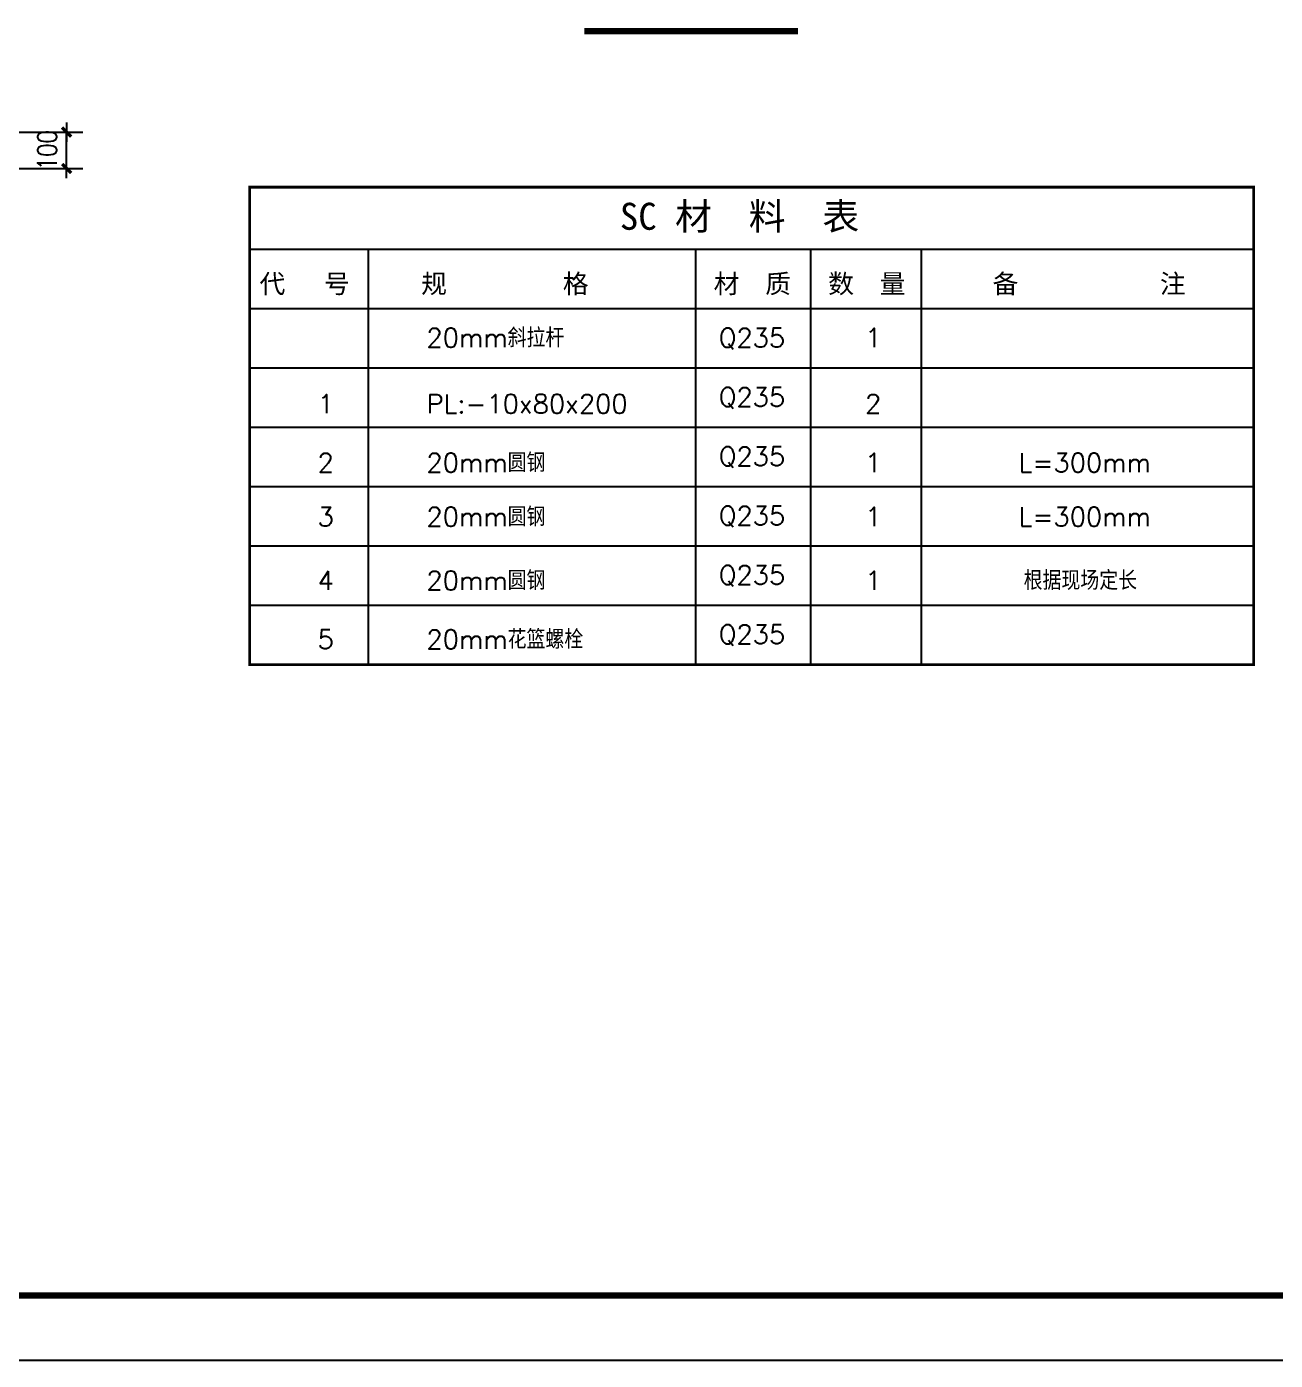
# Model space of a CAD drawing. Extents: x 31695611 to 39053694, y -59225 to 904195.
# Drawn here: x 39022392 to 39041639, y 774443 to 795006 of the extents above; entities that cross this region are included whole.
import ezdxf

# ---------------------------------------------------------------- set-up
doc = ezdxf.new("R2010")
doc.units = 0
doc.header["$LTSCALE"] = 1000
doc.header["$MEASUREMENT"] = 0
doc.layers.get('0').update_dxf_attribs({"linetype": 'CONTINUOUS'})
doc.layers.get('DEFPOINTS').update_dxf_attribs({"linetype": 'CONTINUOUS'})
for name, color, linetype in [('LAYER3', 6, 'CONTINUOUS'), ('LAYER4', 3, 'CONTINUOUS'), ('PUB_DIM', 3, 'CONTINUOUS'), ('PUB_TITLE', 4, 'CONTINUOUS'), ('RED', 1, 'CONTINUOUS'), ('标注', 4, 'CONTINUOUS')]:
    doc.layers.add(name, color=color, linetype=linetype)
doc.styles.add('DIM_FONT', font='SIMPLEX.shx', dxfattribs={"width": 0.8})
doc.styles.add('中文', font='', dxfattribs={"width": 0.8, "height": 1000})
doc.styles.add('中西', font='romans.shx', dxfattribs={"width": 0.8, "height": 350, "bigfont": 'hztxt.shx'})
doc.styles.get('中文').set_extended_font_data('SimSun')
doc.dimstyles.new('DIMN', dxfattribs={"dimtxt": 300, "dimasz": 1, "dimexe": 250, "dimexo": 300, "dimgap": 150, "dimtad": 1, "dimdec": 0, "dimzin": 0, "dimtxsty": 'DIM_FONT', "dimblk": '_DIMX', "dimcen": 0.09, "dimclrt": 7, "dimazin": 3, "dimtfac": 1, "dimtdec": 0, "dimtix": 1, "dimtmove": 0, "dimatfit": 3, "dimtolj": 1, "dimtzin": 0})

# ---------------------------------------------------------------- blocks, each defined once
blk = doc.blocks.new('_DIMX')
blk.add_line((-150, 0), (150, 0))
at = {"const_width": 50}
blk.add_lwpolyline([(-70, -70), (70, 70)], dxfattribs=at)
blk = doc.blocks.new('*D1148')
at = {"layer": 'DEFPOINTS', "color": 0}
for p in [(39021471, 793381), (39023008, 793381), (39021471, 792818)]:
    blk.add_point(p, dxfattribs=at)
at = {"layer": 'PUB_DIM', "color": 0}
for p, q in [((39021771, 793381), (39023258, 793381)), ((39023008, 793382), (39023008, 793383)), ((39023008, 792818), (39023008, 793381)), ((39021771, 792818), (39023258, 792818)), ((39023008, 792817), (39023008, 792816))]:
    blk.add_line(p, q, dxfattribs=at)
for p, rotation in [((39023008, 793381), 270), ((39023008, 792818), 90)]:
    blk.add_blockref('_DIMX', p, dxfattribs=dict(at, rotation=rotation))
at = {"layer": 'PUB_DIM', "color": 7, "insert": (39022708, 793100), "char_height": 300, "attachment_point": 5, "rotation": 90, "style": 'DIM_FONT'}
blk.add_mtext('\\A1;100', dxfattribs=at)

msp = doc.modelspace()

# ---------------------------------------------------------------- linework, layer by layer
at = {"layer": 'LAYER3', "linetype": 'CONTINUOUS'}
for p, q in [((39041305.5, 791568.6), (39025829.9, 791568.6)), ((39041305.5, 791568.6), (39025829.9, 791568.6)), ((39041305.5, 791568.6), (39025829.9, 791568.6)), ((39041305.5, 791568.6), (39025829.9, 791568.6)), ((39027658.4, 785168.6), (39027658.4, 791568.6)), ((39032705.1, 785168.6), (39032705.1, 791568.6)), ((39034478.7, 785168.6), (39034478.7, 791568.6)), ((39036185.4, 785168.6), (39036185.4, 791568.6)), ((39041305.5, 790654.4), (39025829.9, 790654.4)), ((39041305.5, 790654.4), (39025829.9, 790654.4)), ((39041305.5, 790654.4), (39025829.9, 790654.4)), ((39041305.5, 790654.4), (39025829.9, 790654.4)), ((39041305.5, 789740.1), (39025829.9, 789740.1)), ((39041305.5, 789740.1), (39025829.9, 789740.1)), ((39041305.5, 789740.1), (39025829.9, 789740.1)), ((39041305.5, 789740.1), (39025829.9, 789740.1)), ((39041305.5, 788825.8), (39025829.9, 788825.8)), ((39041305.5, 788825.8), (39025829.9, 788825.8)), ((39041305.5, 788825.8), (39025829.9, 788825.8)), ((39041305.5, 788825.8), (39025829.9, 788825.8)), ((39041305.5, 787911.5), (39025829.9, 787911.5)), ((39041305.5, 786997.2), (39025829.9, 786997.2)), ((39041305.5, 786082.9), (39025829.9, 786082.9))]:
    msp.add_line(p, q, dxfattribs=at)
at = {"layer": 'PUB_TITLE'}
msp.add_lwpolyline([(38979394.5, 774443.1), (39053694.5, 774443.1), (39053694.5, 816443.1), (38979394.5, 816443.1)], close=True, dxfattribs=at)
at = {"layer": 'PUB_TITLE', "const_width": 100}
msp.add_lwpolyline([(38981894.5, 775443.1), (39052694.5, 775443.1), (39052694.5, 815443.1), (38981894.5, 815443.1)], close=True, dxfattribs=at)
at = {"layer": 'RED', "const_width": 100}
msp.add_lwpolyline([(39030987.9, 794937.5), (39034280.4, 794937.5)], dxfattribs=at)
at = {"layer": '标注', "const_width": 41.7}
msp.add_lwpolyline([(39025829.9, 792531.3), (39041305.5, 792531.3), (39041305.5, 785168.6), (39025829.9, 785168.6)], close=True, dxfattribs=at)

# ---------------------------------------------------------------- texts
at = {"layer": 'LAYER4', "color": 3, "style": '中文'}
for s, height, p in [('SC 材  料  表', 416.67, (39031536.2, 791874.1)), ('代   号', 291.67, (39025980.4, 790897.1)), ('规         格', 291.667, (39028472.8, 790897.1)), ('材  质', 291.67, (39032981.4, 790897.1)), ('数  量', 291.67, (39034745.9, 790897.1)), ('备           注', 291.667, (39037280.2, 790897.1))]:
    msp.add_text(s, height=height, dxfattribs=at).set_placement(p)
at = {"layer": 'LAYER4', "linetype": 'CONTINUOUS', "style": '中西'}
for s, height, p in [('20mm斜拉杆', 291.67, (39028555, 790063.3)), ('Q235', 291.67, (39033058.9, 790063.3)), ('1', 291.7, (39035316.2, 790063.3)), ('Q235', 291.67, (39033058.9, 789149.1)), ('1', 291.7, (39026875.9, 789045)), ('PL:-10x80x200', 291.667, (39028555, 789045)), ('2', 291.7, (39035316.2, 789045)), ('2', 291.7, (39026875.9, 788137.3)), ('20mm圆钢', 291.67, (39028555, 788137.3)), ('Q235', 291.67, (39033058.9, 788234.8)), ('1', 291.7, (39035316.2, 788137.3)), ('L=300mm', 291.67, (39037683.2, 788137.3)), ('3', 291.7, (39026875.9, 787303.5)), ('20mm圆钢', 291.67, (39028555, 787303.5)), ('Q235', 291.67, (39033058.9, 787320.5)), ('1', 291.7, (39035316.2, 787303.5)), ('L=300mm', 291.67, (39037683.2, 787303.5)), ('4', 291.7, (39026875.9, 786321.2)), ('20mm圆钢', 291.67, (39028555, 786321.2)), ('Q235', 291.67, (39033058.9, 786406.2)), ('1', 291.7, (39035316.2, 786321.2)), ('根据现场定长', 291.67, (39037759, 786321.2)), ('20mm花篮螺栓', 291.67, (39028555, 785413.4)), ('Q235', 291.67, (39033058.9, 785491.9)), ('5', 291.7, (39026875.9, 785413.4))]:
    msp.add_text(s, height=height, dxfattribs=at).set_placement(p)

# ---------------------------------------------------------------- dimensions: what is measured, and where the dimension line sits
at = {"layer": 'PUB_DIM'}
dim = msp.add_aligned_dim(p1=(39021470.6, 792818.3), p2=(39021470.6, 793381.3), distance=-1537.4, text='100', dimstyle='DIMN', dxfattribs=at)
dim.commit()
dim.dimension.update_dxf_attribs({"geometry": '*D1148', "text_midpoint": (39022708, 793099.8)})

doc.saveas('drawing.dxf')
